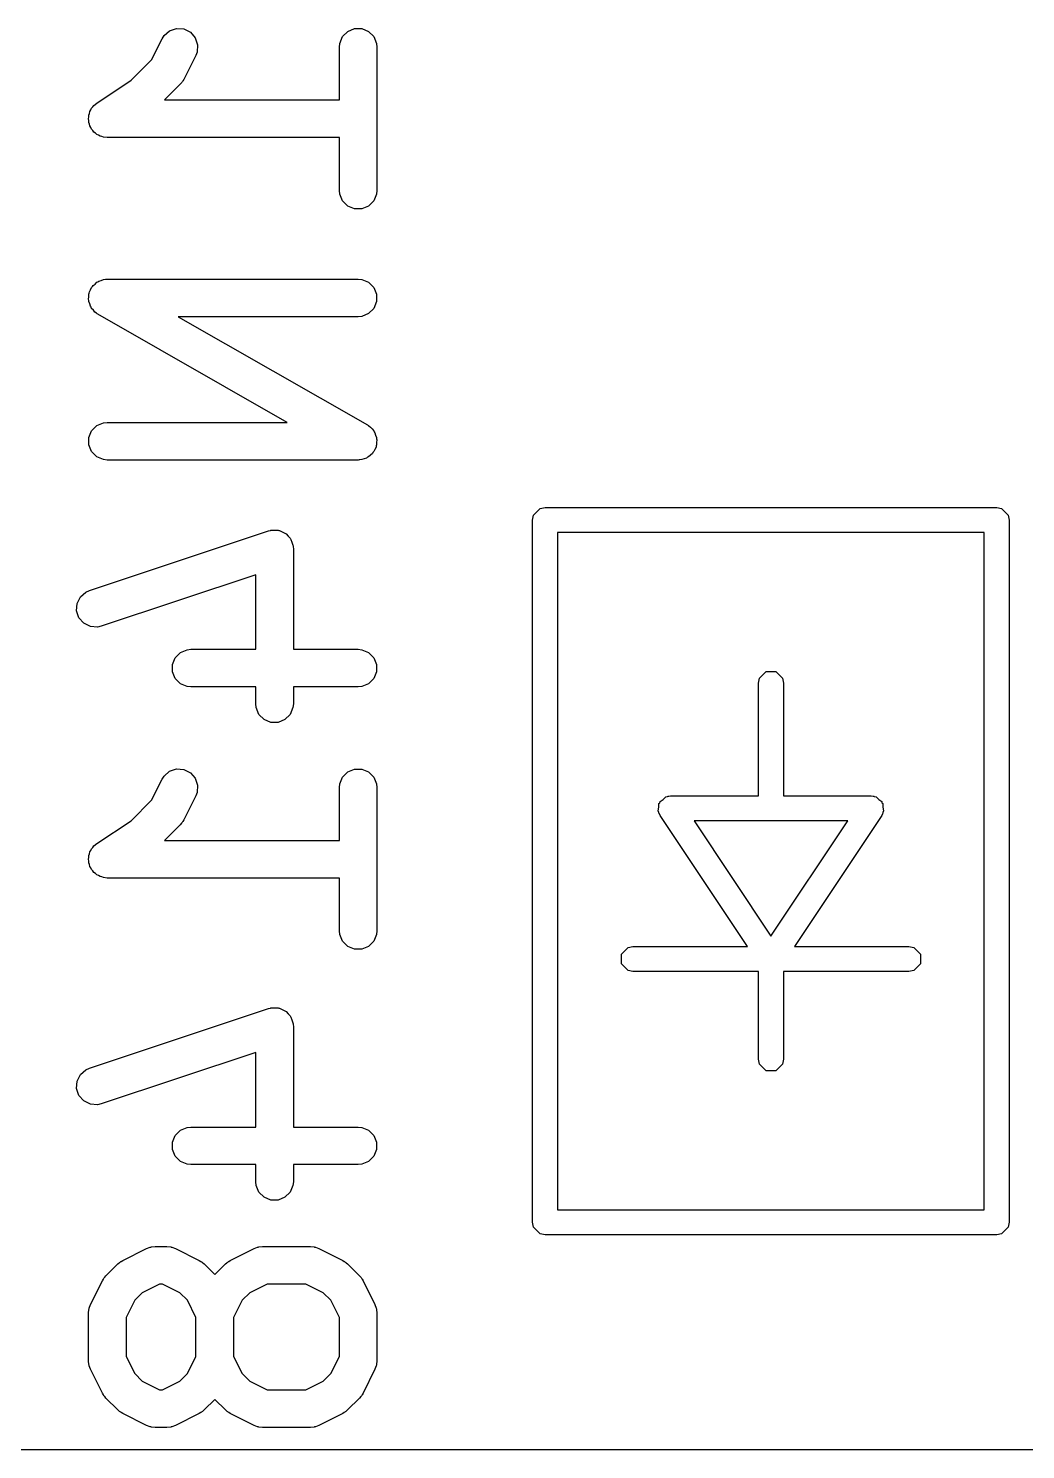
# Model space of a CAD drawing. Extents: x 100 to 190, y -154 to -36.
# Drawn here: x 168.49 to 172.46, y -76.12 to -70.46 of the extents above; entities that cross this region are included whole.
import ezdxf

# ---------------------------------------------------------------- set-up
doc = ezdxf.new("R2010")
doc.units = 0
doc.layers.add('BLACK', color=7, linetype='CONTINUOUS')

msp = doc.modelspace()

# ---------------------------------------------------------------- linework, layer by layer
at = {"layer": 'BLACK', "linetype": 'CONTINUOUS'}
for p, q in [((169.023451, -70.499495), (169.031283, -70.487052)), ((169.031283, -70.487052), (169.053391, -70.467879)), ((169.053391, -70.467879), (169.081152, -70.458625)), ((169.081152, -70.458625), (169.110342, -70.460699)), ((169.110342, -70.460699), (169.136517, -70.473787)), ((169.136517, -70.473787), (169.15569, -70.495894)), ((169.742459, -70.491368), (169.763151, -70.470676)), ((169.763151, -70.470676), (169.790187, -70.459477)), ((169.790187, -70.459477), (169.819451, -70.459477)), ((169.819451, -70.459477), (169.846487, -70.470676)), ((169.846487, -70.470676), (169.867179, -70.491368)), ((168.981275, -70.583847), (169.023451, -70.499495)), ((169.15569, -70.495894), (169.164944, -70.523656)), ((169.164944, -70.523656), (169.16287, -70.552846)), ((169.729819, -70.533036), (169.73126, -70.518404)), ((169.729819, -70.74375), (169.729819, -70.533036)), ((169.73126, -70.518404), (169.742459, -70.491368)), ((169.867179, -70.491368), (169.878378, -70.518404)), ((169.878378, -70.518404), (169.879819, -70.533036)), ((169.879819, -70.533036), (169.879819, -71.104464)), ((168.899894, -70.665227), (168.981275, -70.583847)), ((169.157615, -70.566577), (169.109996, -70.661815)), ((169.16287, -70.552846), (169.157615, -70.566577)), ((168.763216, -70.756346), (168.899894, -70.665227)), ((169.095947, -70.681307), (169.033504, -70.74375)), ((169.100667, -70.675556), (169.095947, -70.681307)), ((169.102164, -70.674258), (169.100667, -70.675556)), ((169.103583, -70.672003), (169.102164, -70.674258)), ((169.105275, -70.669942), (169.103583, -70.672003)), ((169.106033, -70.668109), (169.105275, -70.669942)), ((169.109996, -70.661815), (169.106033, -70.668109)), ((168.742459, -70.777082), (168.747709, -70.771831)), ((168.747709, -70.771831), (168.751841, -70.765662)), ((168.751841, -70.765662), (168.763099, -70.756441)), ((168.763099, -70.756441), (168.763151, -70.75639)), ((168.763151, -70.75639), (168.763173, -70.75638)), ((168.763173, -70.75638), (168.763216, -70.756346)), ((169.033504, -70.74375), (169.729819, -70.74375)), ((168.729819, -70.818671), (168.73126, -70.811466)), ((168.73126, -70.825955), (168.729819, -70.818671)), ((168.73126, -70.804118), (168.734101, -70.797257)), ((168.73126, -70.811466), (168.73126, -70.804118)), ((168.73126, -70.833382), (168.73126, -70.825955)), ((168.734101, -70.797257), (168.735558, -70.789977)), ((168.735558, -70.789977), (168.739646, -70.783871)), ((168.739646, -70.783871), (168.742459, -70.777082)), ((168.734072, -70.84017), (168.73126, -70.833382)), ((168.735498, -70.847379), (168.734072, -70.84017)), ((168.739617, -70.853557), (168.735498, -70.847379)), ((168.742459, -70.860418), (168.739617, -70.853557)), ((168.747654, -70.865613), (168.742459, -70.860418)), ((168.751731, -70.871728), (168.747654, -70.865613)), ((168.7579, -70.875859), (168.751731, -70.871728)), ((168.763151, -70.88111), (168.7579, -70.875859)), ((168.76994, -70.883922), (168.763151, -70.88111)), ((168.776046, -70.888011), (168.76994, -70.883922)), ((168.783326, -70.889467), (168.776046, -70.888011)), ((168.790187, -70.892309), (168.783326, -70.889467)), ((168.804663, -70.893734), (168.790187, -70.892309)), ((168.80474, -70.89375), (168.804663, -70.893734)), ((168.804766, -70.893744), (168.80474, -70.89375)), ((168.804819, -70.89375), (168.804766, -70.893744)), ((169.729819, -70.89375), (168.804819, -70.89375)), ((169.729819, -71.104464), (169.729819, -70.89375)), ((169.73126, -71.119096), (169.729819, -71.104464)), ((169.879819, -71.104464), (169.878378, -71.119096)), ((169.742459, -71.146132), (169.73126, -71.119096)), ((169.763151, -71.166824), (169.742459, -71.146132)), ((169.790187, -71.178023), (169.763151, -71.166824)), ((169.846487, -71.166824), (169.819451, -71.178023)), ((169.867179, -71.146132), (169.846487, -71.166824)), ((169.878378, -71.119096), (169.867179, -71.146132)), ((169.819451, -71.178023), (169.790187, -71.178023)), ((168.733089, -71.513988), (168.733692, -71.509245)), ((168.733692, -71.509245), (168.738642, -71.50058)), ((168.738642, -71.50058), (168.742459, -71.491368)), ((168.742459, -71.491368), (168.745837, -71.487989)), ((168.745837, -71.487989), (168.748211, -71.483836)), ((168.748211, -71.483836), (168.7561, -71.477726)), ((168.7561, -71.477726), (168.763151, -71.470676)), ((168.763151, -71.470676), (168.767567, -71.468846)), ((168.767567, -71.468846), (168.771348, -71.465919)), ((168.771348, -71.465919), (168.780971, -71.463294)), ((168.780971, -71.463294), (168.790187, -71.459477)), ((168.790187, -71.459477), (168.797669, -71.45874)), ((168.797669, -71.45874), (168.79958, -71.458219)), ((168.79958, -71.458219), (168.801055, -71.458406)), ((168.801055, -71.458406), (168.804819, -71.458036)), ((168.804819, -71.458036), (169.804819, -71.458036)), ((169.804819, -71.458036), (169.819451, -71.459477)), ((169.819451, -71.459477), (169.846487, -71.470676)), ((169.846487, -71.470676), (169.867179, -71.491368)), ((169.867179, -71.491368), (169.878378, -71.518404)), ((168.730002, -71.538275), (168.73126, -71.528378)), ((168.73126, -71.542887), (168.730002, -71.538275)), ((168.73126, -71.518404), (168.733089, -71.513988)), ((168.73126, -71.528378), (168.73126, -71.518404)), ((168.73126, -71.547668), (168.73126, -71.542887)), ((168.735077, -71.556883), (168.73126, -71.547668)), ((168.737702, -71.566507), (168.735077, -71.556883)), ((169.878378, -71.547668), (169.867179, -71.574704)), ((169.878378, -71.518404), (169.878378, -71.547668)), ((168.740629, -71.570287), (168.737702, -71.566507)), ((168.742459, -71.574704), (168.740629, -71.570287)), ((168.749509, -71.581754), (168.742459, -71.574704)), ((168.755619, -71.589644), (168.749509, -71.581754)), ((168.761751, -71.593996), (168.755619, -71.589644)), ((168.763151, -71.595396), (168.761751, -71.593996)), ((168.764525, -71.595965), (168.763151, -71.595396)), ((168.767609, -71.598154), (168.764525, -71.595965)), ((169.522402, -72.029464), (168.767609, -71.598154)), ((169.804819, -71.608036), (169.087236, -71.608036)), ((169.087236, -71.608036), (169.84203, -72.039346)), ((169.819451, -71.606595), (169.804819, -71.608036)), ((169.846487, -71.595396), (169.819451, -71.606595)), ((169.867179, -71.574704), (169.846487, -71.595396)), ((168.73126, -72.089832), (168.742459, -72.062796)), ((168.742459, -72.062796), (168.763151, -72.042104)), ((168.763151, -72.042104), (168.790187, -72.030905)), ((168.790187, -72.030905), (168.804819, -72.029464)), ((168.804819, -72.029464), (169.522402, -72.029464)), ((169.84203, -72.039346), (169.845114, -72.041535)), ((169.845114, -72.041535), (169.846487, -72.042104)), ((169.846487, -72.042104), (169.847884, -72.043501)), ((169.847884, -72.043501), (169.854019, -72.047856)), ((169.854019, -72.047856), (169.860127, -72.055744)), ((169.860127, -72.055744), (169.867179, -72.062796)), ((169.867179, -72.062796), (169.869009, -72.067214)), ((169.869009, -72.067214), (169.871936, -72.070994)), ((169.871936, -72.070994), (169.87456, -72.080615)), ((168.73126, -72.119096), (168.73126, -72.089832)), ((168.742459, -72.146132), (168.73126, -72.119096)), ((169.875946, -72.128255), (169.870995, -72.136919)), ((169.87456, -72.080615), (169.878378, -72.089832)), ((169.876548, -72.123511), (169.875946, -72.128255)), ((169.878378, -72.119096), (169.876548, -72.123511)), ((169.878378, -72.089832), (169.878378, -72.094612)), ((169.878378, -72.094612), (169.879636, -72.099225)), ((169.879636, -72.099225), (169.878378, -72.109121)), ((169.878378, -72.109121), (169.878378, -72.119096)), ((168.763151, -72.166824), (168.742459, -72.146132)), ((168.790187, -72.178023), (168.763151, -72.166824)), ((168.804819, -72.179464), (168.790187, -72.178023)), ((169.804819, -72.179464), (168.804819, -72.179464)), ((169.808582, -72.179093), (169.804819, -72.179464)), ((169.810058, -72.179281), (169.808582, -72.179093)), ((169.811968, -72.178759), (169.810058, -72.179281)), ((169.819451, -72.178023), (169.811968, -72.178759)), ((169.828666, -72.174205), (169.819451, -72.178023)), ((169.83829, -72.171581), (169.828666, -72.174205)), ((169.84207, -72.168653), (169.83829, -72.171581)), ((169.846487, -72.166824), (169.84207, -72.168653)), ((169.853537, -72.159773), (169.846487, -72.166824)), ((169.861427, -72.153664), (169.853537, -72.159773)), ((169.8638, -72.14951), (169.861427, -72.153664)), ((169.867179, -72.146132), (169.8638, -72.14951)), ((169.870995, -72.136919), (169.867179, -72.146132)), ((170.5, -72.41875), (170.503806, -72.399616)), ((170.503806, -72.399616), (170.530866, -72.372556)), ((170.530866, -72.372556), (170.55, -72.36875)), ((170.55, -72.36875), (172.35, -72.36875)), ((172.35, -72.36875), (172.369134, -72.372556)), ((172.369134, -72.372556), (172.396194, -72.399616)), ((172.396194, -72.399616), (172.4, -72.41875)), ((168.733483, -72.69998), (169.447767, -72.461885)), ((169.447767, -72.461885), (169.455022, -72.460235)), ((169.455022, -72.460235), (169.456853, -72.459477)), ((169.456853, -72.459477), (169.458357, -72.459477)), ((169.458357, -72.459477), (169.462104, -72.458625)), ((169.462104, -72.458625), (169.474089, -72.459477)), ((169.474089, -72.459477), (169.486117, -72.459477)), ((169.486117, -72.459477), (169.488608, -72.460509)), ((169.488608, -72.460509), (169.491294, -72.4607)), ((169.491294, -72.4607), (169.502041, -72.466073)), ((169.502041, -72.466073), (169.513153, -72.470676)), ((169.513153, -72.470676), (169.515058, -72.472581)), ((169.515058, -72.472581), (169.517468, -72.473786)), ((170.5, -75.21875), (170.5, -72.41875)), ((170.6, -72.46875), (170.6, -75.16875)), ((172.3, -72.46875), (170.6, -72.46875)), ((172.3, -75.16875), (172.3, -72.46875)), ((172.4, -72.41875), (172.4, -75.21875)), ((169.517468, -72.473786), (169.525342, -72.482865)), ((169.525342, -72.482865), (169.533845, -72.491368)), ((169.533845, -72.491368), (169.534876, -72.493858)), ((169.534876, -72.493858), (169.536642, -72.495894)), ((169.536642, -72.495894), (169.540442, -72.507294)), ((169.540442, -72.507294), (169.545044, -72.518404)), ((169.545044, -72.518404), (169.54542, -72.52223)), ((169.54542, -72.52223), (169.545896, -72.523656)), ((169.545896, -72.523656), (169.545755, -72.52563)), ((169.545755, -72.52563), (169.546485, -72.533036)), ((169.546485, -72.533036), (169.546485, -72.934226)), ((169.396485, -72.637092), (168.780917, -72.842282)), ((169.396485, -72.934226), (169.396485, -72.637092)), ((168.682789, -72.780511), (168.684864, -72.751321)), ((168.684864, -72.751321), (168.69795, -72.725148)), ((168.69795, -72.725148), (168.720057, -72.705974)), ((168.720057, -72.705974), (168.733483, -72.69998)), ((168.692043, -72.808274), (168.682789, -72.780511)), ((168.711217, -72.830381), (168.692043, -72.808274)), ((168.73739, -72.843467), (168.711217, -72.830381)), ((168.76658, -72.845542), (168.73739, -72.843467)), ((168.780917, -72.842282), (168.76658, -72.845542)), ((169.064593, -72.994594), (169.075792, -72.967558)), ((169.075792, -72.967558), (169.096484, -72.946866)), ((169.096484, -72.946866), (169.12352, -72.935667)), ((169.12352, -72.935667), (169.138152, -72.934226)), ((169.138152, -72.934226), (169.396485, -72.934226)), ((169.546485, -72.934226), (169.804819, -72.934226)), ((169.804819, -72.934226), (169.819451, -72.935667)), ((169.819451, -72.935667), (169.846487, -72.946866)), ((169.846487, -72.946866), (169.867179, -72.967558)), ((169.867179, -72.967558), (169.878378, -72.994594)), ((169.064593, -73.023858), (169.064593, -72.994594)), ((169.075792, -73.050894), (169.064593, -73.023858)), ((169.878378, -73.023858), (169.867179, -73.050894)), ((169.878378, -72.994594), (169.878378, -73.023858)), ((171.403806, -73.049616), (171.430866, -73.022556)), ((171.430866, -73.022556), (171.469134, -73.022556)), ((171.469134, -73.022556), (171.496194, -73.049616)), ((169.096484, -73.071586), (169.075792, -73.050894)), ((169.12352, -73.082785), (169.096484, -73.071586)), ((169.138152, -73.084226), (169.12352, -73.082785)), ((169.396485, -73.084226), (169.138152, -73.084226)), ((169.396485, -73.152083), (169.396485, -73.084226)), ((169.804819, -73.084226), (169.546485, -73.084226)), ((169.546485, -73.084226), (169.546485, -73.152083)), ((169.819451, -73.082785), (169.804819, -73.084226)), ((169.846487, -73.071586), (169.819451, -73.082785)), ((169.867179, -73.050894), (169.846487, -73.071586)), ((171.4, -73.06875), (171.403806, -73.049616)), ((171.4, -73.51875), (171.4, -73.06875)), ((171.496194, -73.049616), (171.5, -73.06875)), ((171.5, -73.06875), (171.5, -73.51875)), ((169.397926, -73.166715), (169.396485, -73.152083)), ((169.546485, -73.152083), (169.545044, -73.166715)), ((169.409125, -73.193751), (169.397926, -73.166715)), ((169.429817, -73.214443), (169.409125, -73.193751)), ((169.533845, -73.193751), (169.513153, -73.214443)), ((169.545044, -73.166715), (169.533845, -73.193751)), ((169.456853, -73.225642), (169.429817, -73.214443)), ((169.486117, -73.225642), (169.456853, -73.225642)), ((169.513153, -73.214443), (169.486117, -73.225642)), ((169.031283, -73.439433), (169.053391, -73.42026)), ((169.053391, -73.42026), (169.081152, -73.411006)), ((169.081152, -73.411006), (169.110342, -73.41308)), ((169.110342, -73.41308), (169.136517, -73.426168)), ((169.136517, -73.426168), (169.15569, -73.448275)), ((169.742459, -73.443749), (169.763151, -73.423057)), ((169.763151, -73.423057), (169.790187, -73.411858)), ((169.790187, -73.411858), (169.819451, -73.411858)), ((169.819451, -73.411858), (169.846487, -73.423057)), ((169.846487, -73.423057), (169.867179, -73.443749)), ((168.981275, -73.536228), (169.023451, -73.451876)), ((169.023451, -73.451876), (169.031283, -73.439433)), ((169.15569, -73.448275), (169.164944, -73.476037)), ((169.164944, -73.476037), (169.16287, -73.505227)), ((169.729819, -73.485417), (169.73126, -73.470785)), ((169.729819, -73.696131), (169.729819, -73.485417)), ((169.73126, -73.470785), (169.742459, -73.443749)), ((169.867179, -73.443749), (169.878378, -73.470785)), ((169.878378, -73.470785), (169.879819, -73.485417)), ((169.879819, -73.485417), (169.879819, -74.056845)), ((168.899894, -73.617608), (168.981275, -73.536228)), ((169.157615, -73.518958), (169.109996, -73.614196)), ((169.16287, -73.505227), (169.157615, -73.518958)), ((171.003806, -73.549616), (171.007446, -73.545975)), ((171.007446, -73.545975), (171.008456, -73.540928)), ((171.008456, -73.540928), (171.020569, -73.532852)), ((171.020569, -73.532852), (171.030866, -73.522556)), ((171.030866, -73.522556), (171.038203, -73.521096)), ((171.038203, -73.521096), (171.040297, -73.519701)), ((171.040297, -73.519701), (171.042751, -73.520191)), ((171.042751, -73.520191), (171.05, -73.51875)), ((171.05, -73.51875), (171.4, -73.51875)), ((171.5, -73.51875), (171.85, -73.51875)), ((171.85, -73.51875), (171.857248, -73.520191)), ((171.857248, -73.520191), (171.859703, -73.519701)), ((171.859703, -73.519701), (171.861796, -73.521096)), ((171.861796, -73.521096), (171.869134, -73.522556)), ((171.869134, -73.522556), (171.87943, -73.532852)), ((171.87943, -73.532852), (171.891544, -73.540928)), ((171.891544, -73.540928), (171.892553, -73.545975)), ((171.892553, -73.545975), (171.896194, -73.549616)), ((171.000951, -73.578453), (171.003806, -73.564178)), ((171.003806, -73.585366), (171.000951, -73.578453)), ((171.003806, -73.564178), (171.003806, -73.549616)), ((171.003806, -73.587884), (171.003806, -73.585366)), ((171.005576, -73.589654), (171.003806, -73.587884)), ((171.008397, -73.596485), (171.005576, -73.589654)), ((171.356574, -74.11875), (171.008397, -73.596485)), ((171.891602, -73.596485), (171.543426, -74.11875)), ((171.894422, -73.589655), (171.891602, -73.596485)), ((171.896194, -73.587884), (171.894422, -73.589655)), ((171.896194, -73.549616), (171.896194, -73.564178)), ((171.896194, -73.564178), (171.899049, -73.578454)), ((171.899049, -73.578454), (171.896194, -73.585366)), ((171.896194, -73.585366), (171.896194, -73.587884)), ((168.763216, -73.708727), (168.899894, -73.617608)), ((169.095947, -73.633688), (169.033504, -73.696131)), ((169.100667, -73.627937), (169.095947, -73.633688)), ((169.102164, -73.626639), (169.100667, -73.627937)), ((169.103583, -73.624384), (169.102164, -73.626639)), ((169.105275, -73.622323), (169.103583, -73.624384)), ((169.106033, -73.62049), (169.105275, -73.622323)), ((169.109996, -73.614196), (169.106033, -73.62049)), ((171.143426, -73.61875), (171.449999, -74.078611)), ((171.756574, -73.61875), (171.143426, -73.61875)), ((171.449999, -74.078611), (171.756574, -73.61875)), ((168.747709, -73.724212), (168.751841, -73.718043)), ((168.751841, -73.718043), (168.763099, -73.708822)), ((168.763099, -73.708822), (168.763151, -73.708771)), ((168.763151, -73.708771), (168.763173, -73.708761)), ((168.763173, -73.708761), (168.763216, -73.708727)), ((169.033504, -73.696131), (169.729819, -73.696131)), ((168.729819, -73.771052), (168.73126, -73.763847)), ((168.73126, -73.778336), (168.729819, -73.771052)), ((168.73126, -73.756499), (168.734101, -73.749638)), ((168.73126, -73.763847), (168.73126, -73.756499)), ((168.734101, -73.749638), (168.735558, -73.742358)), ((168.735558, -73.742358), (168.739646, -73.736252)), ((168.739646, -73.736252), (168.742459, -73.729463)), ((168.742459, -73.729463), (168.747709, -73.724212)), ((168.73126, -73.785763), (168.73126, -73.778336)), ((168.734072, -73.792551), (168.73126, -73.785763)), ((168.735498, -73.79976), (168.734072, -73.792551)), ((168.739617, -73.805938), (168.735498, -73.79976)), ((168.742459, -73.812799), (168.739617, -73.805938)), ((168.747654, -73.817994), (168.742459, -73.812799)), ((168.751731, -73.824109), (168.747654, -73.817994)), ((168.7579, -73.82824), (168.751731, -73.824109)), ((168.763151, -73.833491), (168.7579, -73.82824)), ((168.76994, -73.836303), (168.763151, -73.833491)), ((168.776046, -73.840392), (168.76994, -73.836303)), ((168.783326, -73.841848), (168.776046, -73.840392)), ((168.790187, -73.84469), (168.783326, -73.841848)), ((168.804663, -73.846115), (168.790187, -73.84469)), ((168.80474, -73.846131), (168.804663, -73.846115)), ((168.804766, -73.846125), (168.80474, -73.846131)), ((168.804819, -73.846131), (168.804766, -73.846125)), ((169.729819, -73.846131), (168.804819, -73.846131)), ((169.729819, -74.056845), (169.729819, -73.846131)), ((169.73126, -74.071477), (169.729819, -74.056845)), ((169.879819, -74.056845), (169.878378, -74.071477)), ((169.742459, -74.098513), (169.73126, -74.071477)), ((169.763151, -74.119205), (169.742459, -74.098513)), ((169.867179, -74.098513), (169.846487, -74.119205)), ((169.878378, -74.071477), (169.867179, -74.098513)), ((169.790187, -74.130404), (169.763151, -74.119205)), ((169.819451, -74.130404), (169.790187, -74.130404)), ((169.846487, -74.119205), (169.819451, -74.130404)), ((170.853806, -74.149616), (170.880866, -74.122556)), ((170.853806, -74.187884), (170.853806, -74.149616)), ((170.880866, -74.122556), (170.9, -74.11875)), ((170.9, -74.11875), (171.356574, -74.11875)), ((171.543426, -74.11875), (172, -74.11875)), ((172, -74.11875), (172.019134, -74.122556)), ((172.019134, -74.122556), (172.046194, -74.149616)), ((172.046194, -74.149616), (172.046194, -74.187884)), ((170.880866, -74.214944), (170.853806, -74.187884)), ((170.9, -74.21875), (170.880866, -74.214944)), ((171.4, -74.21875), (170.9, -74.21875)), ((171.4, -74.56875), (171.4, -74.21875)), ((172, -74.21875), (171.5, -74.21875)), ((171.5, -74.21875), (171.5, -74.56875)), ((172.019134, -74.214944), (172, -74.21875)), ((172.046194, -74.187884), (172.019134, -74.214944)), ((168.733483, -74.604742), (169.447767, -74.366647)), ((169.447767, -74.366647), (169.455022, -74.364997)), ((169.455022, -74.364997), (169.456853, -74.364239)), ((169.456853, -74.364239), (169.458357, -74.364239)), ((169.458357, -74.364239), (169.462104, -74.363387)), ((169.462104, -74.363387), (169.474089, -74.364239)), ((169.474089, -74.364239), (169.486117, -74.364239)), ((169.486117, -74.364239), (169.488608, -74.365271)), ((169.488608, -74.365271), (169.491294, -74.365462)), ((169.491294, -74.365462), (169.502041, -74.370835)), ((169.502041, -74.370835), (169.513153, -74.375438)), ((169.513153, -74.375438), (169.515058, -74.377343)), ((169.515058, -74.377343), (169.517468, -74.378548)), ((169.517468, -74.378548), (169.525342, -74.387627)), ((169.525342, -74.387627), (169.533845, -74.39613)), ((169.533845, -74.39613), (169.534876, -74.39862)), ((169.534876, -74.39862), (169.536642, -74.400656)), ((169.536642, -74.400656), (169.540442, -74.412056)), ((169.540442, -74.412056), (169.545044, -74.423166)), ((169.545044, -74.423166), (169.54542, -74.426992)), ((169.54542, -74.426992), (169.545896, -74.428418)), ((169.545896, -74.428418), (169.545755, -74.430392)), ((169.545755, -74.430392), (169.546485, -74.437798)), ((169.546485, -74.437798), (169.546485, -74.838988)), ((169.396485, -74.541854), (168.780917, -74.747044)), ((169.396485, -74.838988), (169.396485, -74.541854)), ((171.403806, -74.587884), (171.4, -74.56875)), ((171.5, -74.56875), (171.496194, -74.587884)), ((168.69795, -74.62991), (168.720057, -74.610736)), ((168.720057, -74.610736), (168.733483, -74.604742)), ((171.430866, -74.614944), (171.403806, -74.587884)), ((171.469134, -74.614944), (171.430866, -74.614944)), ((171.496194, -74.587884), (171.469134, -74.614944)), ((168.682789, -74.685273), (168.684864, -74.656083)), ((168.684864, -74.656083), (168.69795, -74.62991)), ((168.692043, -74.713036), (168.682789, -74.685273)), ((168.711217, -74.735143), (168.692043, -74.713036)), ((168.73739, -74.748229), (168.711217, -74.735143)), ((168.76658, -74.750304), (168.73739, -74.748229)), ((168.780917, -74.747044), (168.76658, -74.750304)), ((169.075792, -74.87232), (169.096484, -74.851628)), ((169.096484, -74.851628), (169.12352, -74.840429)), ((169.12352, -74.840429), (169.138152, -74.838988)), ((169.138152, -74.838988), (169.396485, -74.838988)), ((169.546485, -74.838988), (169.804819, -74.838988)), ((169.804819, -74.838988), (169.819451, -74.840429)), ((169.819451, -74.840429), (169.846487, -74.851628)), ((169.846487, -74.851628), (169.867179, -74.87232)), ((169.064593, -74.899356), (169.075792, -74.87232)), ((169.064593, -74.92862), (169.064593, -74.899356)), ((169.867179, -74.87232), (169.878378, -74.899356)), ((169.878378, -74.899356), (169.878378, -74.92862)), ((169.075792, -74.955656), (169.064593, -74.92862)), ((169.096484, -74.976348), (169.075792, -74.955656)), ((169.867179, -74.955656), (169.846487, -74.976348)), ((169.878378, -74.92862), (169.867179, -74.955656)), ((169.12352, -74.987547), (169.096484, -74.976348)), ((169.138152, -74.988988), (169.12352, -74.987547)), ((169.396485, -74.988988), (169.138152, -74.988988)), ((169.396485, -75.056845), (169.396485, -74.988988)), ((169.804819, -74.988988), (169.546485, -74.988988)), ((169.546485, -74.988988), (169.546485, -75.056845)), ((169.819451, -74.987547), (169.804819, -74.988988)), ((169.846487, -74.976348), (169.819451, -74.987547)), ((169.397926, -75.071477), (169.396485, -75.056845)), ((169.409125, -75.098513), (169.397926, -75.071477)), ((169.545044, -75.071477), (169.533845, -75.098513)), ((169.546485, -75.056845), (169.545044, -75.071477)), ((169.429817, -75.119205), (169.409125, -75.098513)), ((169.456853, -75.130404), (169.429817, -75.119205)), ((169.486117, -75.130404), (169.456853, -75.130404)), ((169.513153, -75.119205), (169.486117, -75.130404)), ((169.533845, -75.098513), (169.513153, -75.119205)), ((170.6, -75.16875), (172.3, -75.16875)), ((170.503806, -75.237884), (170.5, -75.21875)), ((170.530866, -75.264944), (170.503806, -75.237884)), ((172.396194, -75.237884), (172.369134, -75.264944)), ((172.4, -75.21875), (172.396194, -75.237884)), ((170.55, -75.26875), (170.530866, -75.264944)), ((172.35, -75.26875), (170.55, -75.26875)), ((172.369134, -75.264944), (172.35, -75.26875)), ((168.866516, -75.370716), (168.961754, -75.323097)), ((168.961754, -75.323097), (168.975485, -75.317842)), ((168.975485, -75.317842), (168.978174, -75.31765)), ((168.978174, -75.31765), (168.980663, -75.31662)), ((168.980663, -75.31662), (168.995295, -75.315179)), ((168.995295, -75.315179), (169.042914, -75.315179)), ((169.042914, -75.315179), (169.057546, -75.31662)), ((169.057546, -75.31662), (169.060035, -75.317651)), ((169.060035, -75.317651), (169.062723, -75.317842)), ((169.062723, -75.317842), (169.076455, -75.323097)), ((169.076455, -75.323097), (169.171693, -75.370716)), ((169.295087, -75.370716), (169.390325, -75.323097)), ((169.390325, -75.323097), (169.404056, -75.317842)), ((169.404056, -75.317842), (169.406745, -75.31765)), ((169.406745, -75.31765), (169.409234, -75.31662)), ((169.409234, -75.31662), (169.423866, -75.315179)), ((169.423866, -75.315179), (169.614342, -75.315179)), ((169.614342, -75.315179), (169.628974, -75.31662)), ((169.628974, -75.31662), (169.631463, -75.317651)), ((169.631463, -75.317651), (169.634151, -75.317842)), ((169.634151, -75.317842), (169.647883, -75.323097)), ((169.647883, -75.323097), (169.743121, -75.370716)), ((168.799405, -75.432384), (168.847024, -75.384765)), ((168.847024, -75.384765), (168.852773, -75.380046)), ((168.852773, -75.380046), (168.854073, -75.378548)), ((168.854073, -75.378548), (168.856332, -75.377126)), ((168.856332, -75.377126), (168.858389, -75.375438)), ((168.858389, -75.375438), (168.860216, -75.37468)), ((168.860216, -75.37468), (168.866516, -75.370716)), ((169.171693, -75.370716), (169.177992, -75.37468)), ((169.177992, -75.37468), (169.17982, -75.375438)), ((169.17982, -75.375438), (169.181876, -75.377126)), ((169.181876, -75.377126), (169.184136, -75.378548)), ((169.184136, -75.378548), (169.185435, -75.380046)), ((169.185435, -75.380046), (169.191185, -75.384765)), ((169.191185, -75.384765), (169.23339, -75.42697)), ((169.23339, -75.42697), (169.275595, -75.384765)), ((169.275595, -75.384765), (169.281344, -75.380046)), ((169.281344, -75.380046), (169.282644, -75.378548)), ((169.282644, -75.378548), (169.284903, -75.377126)), ((169.284903, -75.377126), (169.28696, -75.375438)), ((169.28696, -75.375438), (169.288787, -75.37468)), ((169.288787, -75.37468), (169.295087, -75.370716)), ((169.743121, -75.370716), (169.749417, -75.374679)), ((169.749417, -75.374679), (169.751247, -75.375437)), ((169.751247, -75.375437), (169.753305, -75.377126)), ((169.753305, -75.377126), (169.755564, -75.378548)), ((169.755564, -75.378548), (169.756863, -75.380046)), ((169.756863, -75.380046), (169.762612, -75.384764)), ((169.762612, -75.384764), (169.810232, -75.432383)), ((168.737737, -75.547114), (168.785356, -75.451876)), ((168.785356, -75.451876), (168.78932, -75.445576)), ((168.78932, -75.445576), (168.790078, -75.443749)), ((168.790078, -75.443749), (168.791766, -75.441692)), ((168.791766, -75.441692), (168.793188, -75.439433)), ((168.793188, -75.439433), (168.794686, -75.438133)), ((168.794686, -75.438133), (168.799405, -75.432384)), ((169.013, -75.465179), (168.944484, -75.499437)), ((169.025209, -75.465179), (169.013, -75.465179)), ((169.093725, -75.499437), (169.025209, -75.465179)), ((169.441571, -75.465179), (169.373055, -75.499437)), ((169.596637, -75.465179), (169.441571, -75.465179)), ((169.665153, -75.499437), (169.596637, -75.465179)), ((169.810232, -75.432383), (169.81495, -75.438132)), ((169.81495, -75.438132), (169.81645, -75.439433)), ((169.81645, -75.439433), (169.817872, -75.441692)), ((169.817872, -75.441692), (169.81956, -75.443749)), ((169.81956, -75.443749), (169.820317, -75.445576)), ((169.820317, -75.445576), (169.824282, -75.451876)), ((169.824282, -75.451876), (169.871901, -75.547114)), ((168.914077, -75.529844), (168.879819, -75.59836)), ((168.944484, -75.499437), (168.914077, -75.529844)), ((169.124132, -75.529844), (169.093725, -75.499437)), ((169.15839, -75.59836), (169.124132, -75.529844)), ((169.342648, -75.529844), (169.30839, -75.59836)), ((169.373055, -75.499437), (169.342648, -75.529844)), ((169.695561, -75.529844), (169.665153, -75.499437)), ((169.729819, -75.59836), (169.695561, -75.529844)), ((168.729819, -75.580655), (168.73126, -75.566023)), ((168.729819, -75.771131), (168.729819, -75.580655)), ((168.73126, -75.566023), (168.732291, -75.563533)), ((168.732291, -75.563533), (168.732482, -75.560846)), ((168.732482, -75.560846), (168.737737, -75.547114)), ((169.871901, -75.547114), (169.877156, -75.560845)), ((169.877156, -75.560845), (169.877347, -75.563534)), ((169.877347, -75.563534), (169.878378, -75.566023)), ((169.878378, -75.566023), (169.879819, -75.580655)), ((169.879819, -75.580655), (169.879819, -75.771131)), ((168.879819, -75.59836), (168.879819, -75.753426)), ((169.15839, -75.753426), (169.15839, -75.59836)), ((169.30839, -75.59836), (169.30839, -75.753426)), ((169.729819, -75.753426), (169.729819, -75.59836)), ((168.879819, -75.753426), (168.914077, -75.821942)), ((169.124132, -75.821942), (169.15839, -75.753426)), ((169.30839, -75.753426), (169.342648, -75.821942)), ((169.695561, -75.821941), (169.729819, -75.753426)), ((168.73126, -75.785763), (168.729819, -75.771131)), ((168.732291, -75.788252), (168.73126, -75.785763)), ((168.732482, -75.79094), (168.732291, -75.788252)), ((168.737737, -75.804672), (168.732482, -75.79094)), ((168.785356, -75.89991), (168.737737, -75.804672)), ((169.871901, -75.804672), (169.824282, -75.89991)), ((169.877156, -75.790941), (169.871901, -75.804672)), ((169.877347, -75.788251), (169.877156, -75.790941)), ((169.878378, -75.785763), (169.877347, -75.788251)), ((169.879819, -75.771131), (169.878378, -75.785763)), ((168.914077, -75.821942), (168.944484, -75.852349)), ((168.944484, -75.852349), (169.013, -75.886607)), ((169.025209, -75.886607), (169.093725, -75.852349)), ((169.093725, -75.852349), (169.124132, -75.821942)), ((169.342648, -75.821942), (169.373055, -75.852349)), ((169.373055, -75.852349), (169.441571, -75.886607)), ((169.596637, -75.886607), (169.665153, -75.852348)), ((169.665153, -75.852348), (169.695561, -75.821941)), ((168.78932, -75.906209), (168.785356, -75.89991)), ((168.790078, -75.908037), (168.78932, -75.906209)), ((168.791766, -75.910093), (168.790078, -75.908037)), ((168.793188, -75.912353), (168.791766, -75.910093)), ((168.794686, -75.913652), (168.793188, -75.912353)), ((168.799405, -75.919402), (168.794686, -75.913652)), ((168.847024, -75.967021), (168.799405, -75.919402)), ((169.013, -75.886607), (169.025209, -75.886607)), ((169.23339, -75.924816), (169.191185, -75.967021)), ((169.275595, -75.967021), (169.23339, -75.924816)), ((169.441571, -75.886607), (169.596637, -75.886607)), ((169.810232, -75.919403), (169.762612, -75.967022)), ((169.81495, -75.913653), (169.810232, -75.919403)), ((169.81645, -75.912353), (169.81495, -75.913653)), ((169.817872, -75.910093), (169.81645, -75.912353)), ((169.81956, -75.908037), (169.817872, -75.910093)), ((169.820317, -75.906209), (169.81956, -75.908037)), ((169.824282, -75.89991), (169.820317, -75.906209)), ((168.852773, -75.971739), (168.847024, -75.967021)), ((168.854073, -75.973238), (168.852773, -75.971739)), ((168.856332, -75.974659), (168.854073, -75.973238)), ((168.858389, -75.976348), (168.856332, -75.974659)), ((168.860216, -75.977105), (168.858389, -75.976348)), ((168.866516, -75.98107), (168.860216, -75.977105)), ((168.961754, -76.028689), (168.866516, -75.98107)), ((169.171693, -75.98107), (169.076455, -76.028689)), ((169.177992, -75.977105), (169.171693, -75.98107)), ((169.17982, -75.976348), (169.177992, -75.977105)), ((169.181876, -75.974659), (169.17982, -75.976348)), ((169.184136, -75.973238), (169.181876, -75.974659)), ((169.185435, -75.971739), (169.184136, -75.973238)), ((169.191185, -75.967021), (169.185435, -75.971739)), ((169.281344, -75.971739), (169.275595, -75.967021)), ((169.282644, -75.973238), (169.281344, -75.971739)), ((169.284903, -75.974659), (169.282644, -75.973238)), ((169.28696, -75.976348), (169.284903, -75.974659)), ((169.288787, -75.977105), (169.28696, -75.976348)), ((169.295087, -75.98107), (169.288787, -75.977105)), ((169.390325, -76.028689), (169.295087, -75.98107)), ((169.743121, -75.98107), (169.647883, -76.028689)), ((169.749417, -75.977106), (169.743121, -75.98107)), ((169.751247, -75.976349), (169.749417, -75.977106)), ((169.753305, -75.974659), (169.751247, -75.976349)), ((169.755564, -75.973238), (169.753305, -75.974659)), ((169.756863, -75.971739), (169.755564, -75.973238)), ((169.762612, -75.967022), (169.756863, -75.971739)), ((168.975485, -76.033944), (168.961754, -76.028689)), ((168.978174, -76.034135), (168.975485, -76.033944)), ((168.980663, -76.035166), (168.978174, -76.034135)), ((168.995295, -76.036607), (168.980663, -76.035166)), ((169.042914, -76.036607), (168.995295, -76.036607)), ((169.057546, -76.035166), (169.042914, -76.036607)), ((169.060035, -76.034134), (169.057546, -76.035166)), ((169.062723, -76.033944), (169.060035, -76.034134)), ((169.076455, -76.028689), (169.062723, -76.033944)), ((169.404056, -76.033944), (169.390325, -76.028689)), ((169.406745, -76.034135), (169.404056, -76.033944)), ((169.409234, -76.035166), (169.406745, -76.034135)), ((169.423866, -76.036607), (169.409234, -76.035166)), ((169.614342, -76.036607), (169.423866, -76.036607)), ((169.628974, -76.035166), (169.614342, -76.036607)), ((169.631463, -76.034134), (169.628974, -76.035166)), ((169.634151, -76.033944), (169.631463, -76.034134)), ((169.647883, -76.028689), (169.634151, -76.033944)), ((162, -76.125), (180.9, -76.125))]:
    msp.add_line(p, q, dxfattribs=at)

doc.saveas('drawing.dxf')
